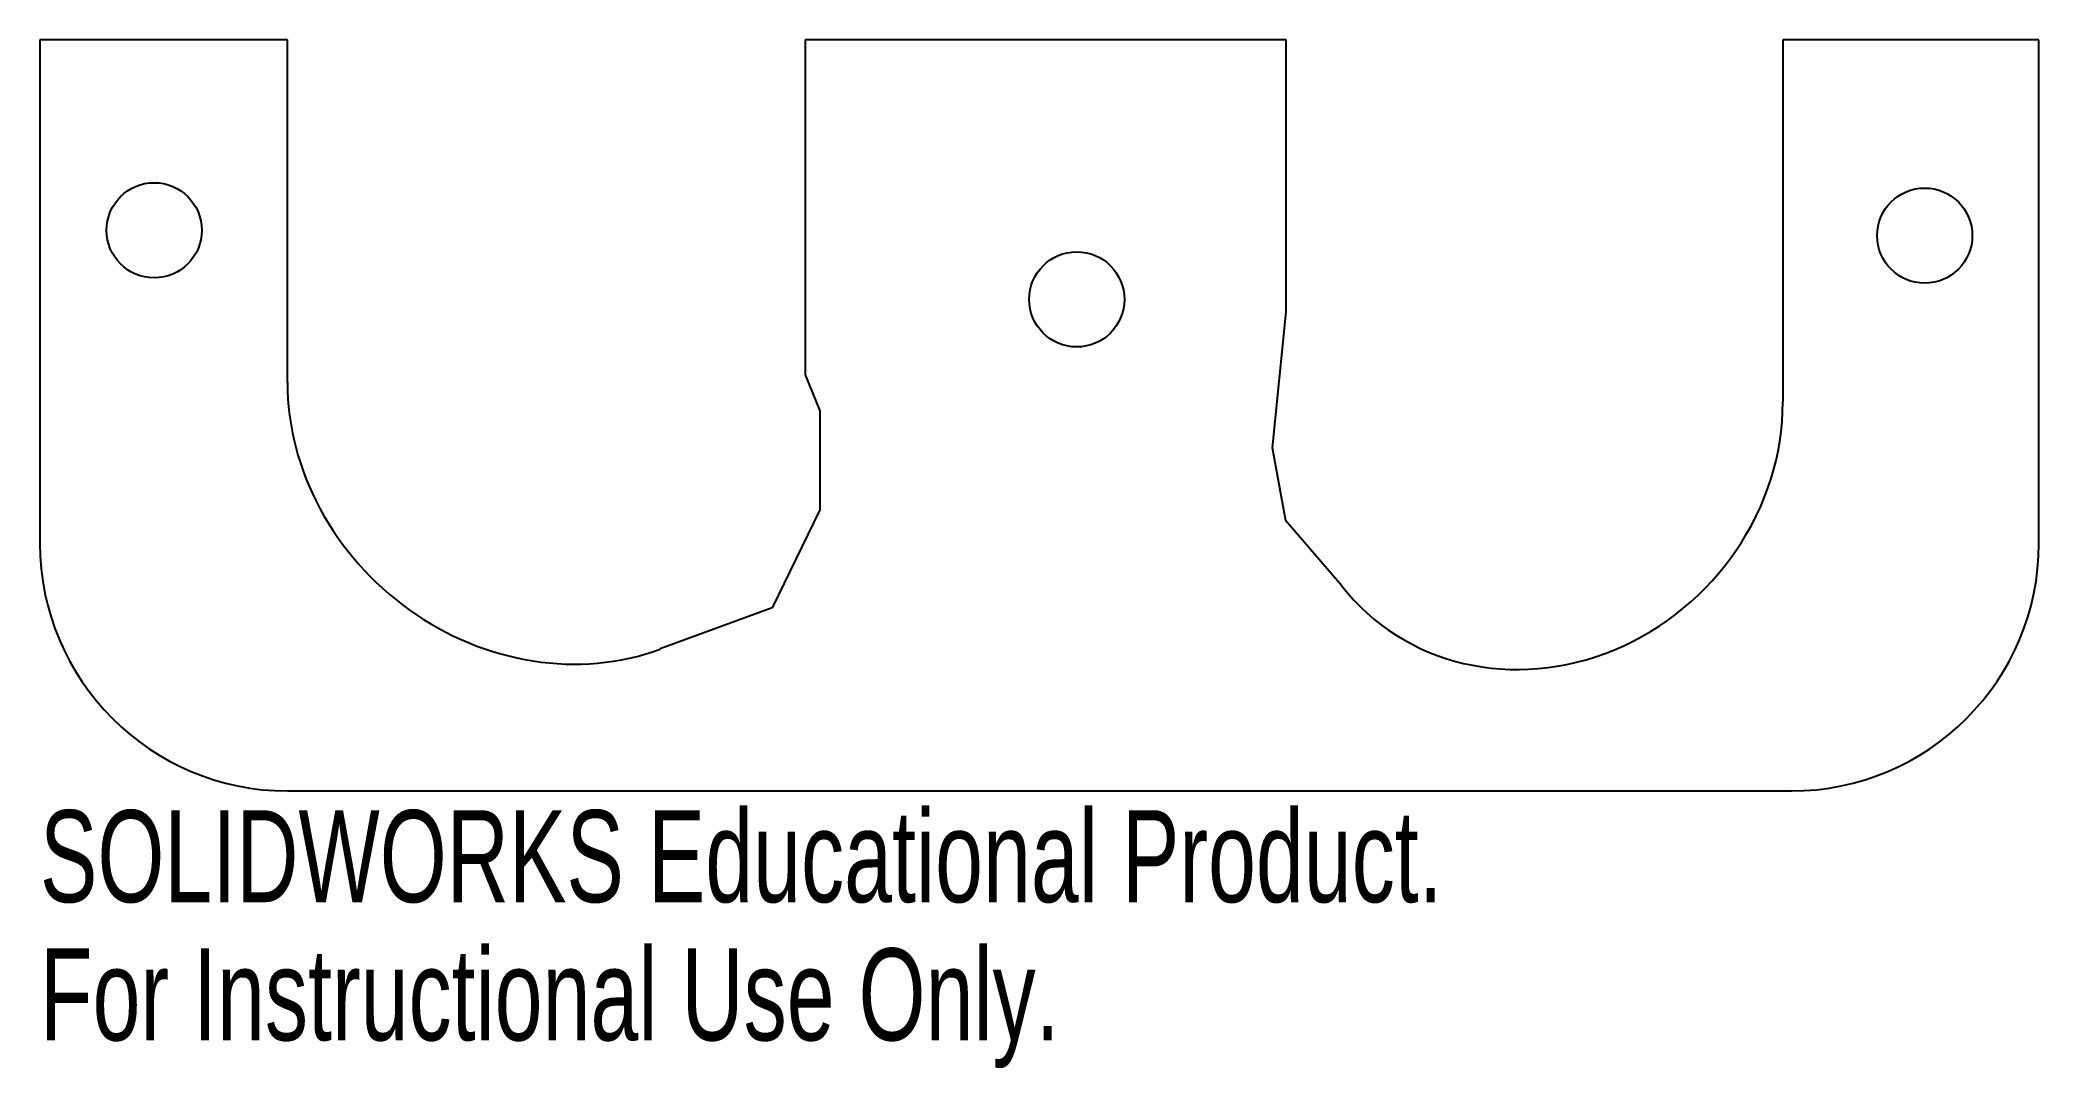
# Model space of a CAD drawing. Header units: millimetres. Extents: x -245 to -140, y 235 to 289.
import ezdxf

# ---------------------------------------------------------------- set-up
doc = ezdxf.new("R2010")
doc.units = ezdxf.units.MM
doc.styles.add('SLDTEXTSTYLE0', font='TXT', dxfattribs={"width": 0.7})

msp = doc.modelspace()

# ---------------------------------------------------------------- linework, layer by layer
at = {"color": 7, "linetype": 'Continuous', "lineweight": 25}
for p, q in [((-231.69, 288.79), (-244.69, 288.79)), ((-244.69, 288.79), (-244.69, 262.33)), ((-231.69, 270.79), (-231.69, 288.79)), ((-179.23, 288.79), (-204.49, 288.79)), ((-204.49, 288.79), (-204.49, 271.2)), ((-179.23, 274.51), (-179.23, 288.79)), ((-139.69, 288.79), (-153.14, 288.79)), ((-153.14, 288.79), (-153.14, 269.77)), ((-139.69, 262.33), (-139.69, 288.79)), ((-179.95, 267.36), (-179.23, 274.51)), ((-204.49, 271.2), (-203.73, 269.3)), ((-203.73, 269.3), (-203.73, 264.1)), ((-179.25, 263.53), (-179.95, 267.36)), ((-203.73, 264.1), (-206.23, 258.96)), ((-176.32, 260.12), (-179.25, 263.53)), ((-206.23, 258.96), (-212.12, 256.79)), ((-231.69, 249.33), (-152.69, 249.33))]:
    msp.add_line(p, q, dxfattribs=at)
for centre in [(-238.69, 278.79), (-145.69, 278.51), (-190.23, 275.16)]:
    msp.add_circle(centre, 2.5, dxfattribs=at)
for centre, start, end in [((-231.69, 262.33), 180, 270), ((-152.69, 262.33), 270, 0)]:
    msp.add_arc(centre, 13, start, end, dxfattribs=at)
for centre, major_axis, ratio, start_param, end_param in [((-218.09, 269.33), (10.89, -9.11), 0.894774, 3.784149, 5.809462), ((-165.96, 268.59), (-9.22, -9.73), 0.914986, 6.143725, 8.659596)]:
    msp.add_ellipse(centre, major_axis=major_axis, ratio=ratio, start_param=start_param, end_param=end_param, dxfattribs=at)

# ---------------------------------------------------------------- texts
at = {"color": 7, "linetype": 'Continuous', "char_height": 4.8336, "attachment_point": 1, "style": 'SLDTEXTSTYLE0'}
for s, insert in [('SOLIDWORKS Educational Product.', (-244.69, 248.32)), ('For Instructional Use Only.', (-244.69, 241.06))]:
    msp.add_mtext(s, dxfattribs=dict(at, insert=insert))

doc.saveas('drawing.dxf')
